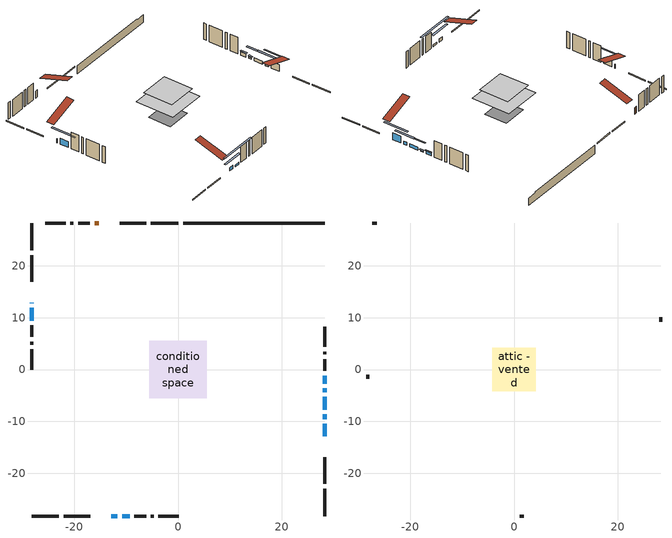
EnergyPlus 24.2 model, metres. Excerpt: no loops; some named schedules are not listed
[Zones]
conditioned space
 floor outside (Floor1 construction): -2.35,-2.35 -2.35,2.35 2.35,2.35 2.35,-2.35 z0.15
 floor adiabatic (AdiabaticFloorConstruction): -5.51,-5.51 -5.51,5.51 5.51,5.51 5.51,-5.51 z2.59
 floor foundation (Slab1 construction): -3.56,-3.25 -3.56,3.25 3.56,3.25 3.56,-3.25 z-2.29
 wall outside (RimJoist1 construction): 0.07,28.23 -5.22,28.23 / -28.23,-28.23 -22.93,-28.23 / -28.23,28.23 -28.23,22.93 / 28.23,-28.23 28.23,-22.93 z0.15:0.45
 wall outside (RimJoist2 construction): -6.15,28.23 -11.26,28.23 / -22.01,-28.23 -16.9,-28.23 / -28.23,22.01 -28.23,16.9 / 28.23,-22.01 28.23,-16.9 z0.15:0.45
 wall outside (AdiabaticWallConstruction 1): -15.29,28.23 -16.08,28.23 z0.15:2.18
 wall outside (AdiabaticWallConstruction): -28.23,12.87 -28.23,12.78 z0.15:1.37; 28.23,-12.87 28.23,-10.48 z0.15:2.18; 28.23,-9.55 28.23,-8.66 z0.15:1.04; 28.23,-7.73 28.23,-5.29 z0.15:1.01; -12.87,-28.23 -11.67,-28.23 / 28.23,-2.72 28.23,-1.2 z0.15:1.12; -28.23,11.85 -28.23,9.44 z0.15:1.88; 28.23,-4.37 28.23,-3.65 z0.15:0.69; -10.74,-28.23 -9.32,-28.23 z0.15:0.71
 wall outside (Wall1 construction): -17.01,28.23 -19.25,28.23 / -8.39,-28.23 -6.15,-28.23 / -28.23,8.51 -28.23,6.27 / 28.23,-0.27 28.23,1.97 z0.15:5.03
 wall outside (Wall2 construction): -20.18,28.23 -20.72,28.23 / -5.22,-28.23 -4.69,-28.23 / -28.23,5.34 -28.23,4.8 / 28.23,2.9 28.23,3.44 z0.15:5.03
 wall outside (Wall3 construction): -21.65,28.23 -25.56,28.23 / -3.76,-28.23 0.16,-28.23 / -28.23,3.87 -28.23,-0.04 / 28.23,4.36 28.23,8.28 z0.15:5.03
 wall foundation (FoundationWall1 construction): 1,28.23,-2.29 1,28.23,0.15 25.51,28.23,0.15 25.51,28.23,-0.14 28.23,28.23,-0.14 28.23,28.23,-2.29
 window (WindowConstruction 7): -28.23,12.87 -28.23,12.78 z0.15:1.37
 window (WindowConstruction): 28.23,-12.87 28.23,-10.48 z0.15:2.18
 window (WindowConstruction 1): 28.23,-9.55 28.23,-8.66 z0.15:1.04
 window (WindowConstruction 2): 28.23,-7.73 28.23,-5.29 z0.15:1.01
 window (WindowConstruction 3): -12.87,-28.23 -11.67,-28.23 z0.15:1.12
 window (WindowConstruction 4): -28.23,11.85 -28.23,9.44 z0.15:1.88
 window (WindowConstruction 5): 28.23,-4.36 28.23,-3.65 z0.15:0.68
 window (WindowConstruction 6): 28.23,-2.72 28.23,-1.2 z0.15:1.12
 window (WindowConstruction 8): -10.74,-28.23 -9.32,-28.23 z0.15:0.71
 door (Door): -15.29,28.23 -16.08,28.23 z0.15:2.18
 ceiling adiabatic (AdiabaticFloorConstruction): 5.51,-5.51 5.51,5.51 -5.51,5.51 -5.51,-5.51 z2.59
attic - vented
 floor to conditioned space (Floor2 construction Reversed): -4.24,-4.24 -4.24,4.24 4.24,4.24 4.24,-4.24 z5.03
 wall outside (Wall4 construction): -26.49,28.23 -27.3,28.23 / 1.08,-28.23 1.9,-28.23 / -28.23,-0.97 -28.23,-1.78 / 28.23,9.21 28.23,10.02 z0.15:5.03
 roof outside (Roof1 construction): -14.36,28.23,5.03 -14.36,19.97,7.78 -12.19,19.97,7.78 -12.19,28.23,5.03; -13.8,-28.23,5.03 -13.8,-19.97,7.78 -15.97,-19.97,7.78 -15.97,-28.23,5.03; -28.23,13.8,5.03 -19.97,13.8,7.78 -19.97,15.97,7.78 -28.23,15.97,5.03; 28.23,-13.8,5.03 19.97,-13.8,7.78 19.97,-15.97,7.78 28.23,-15.97,5.03
shading: 28.23,-8.11 28.23,-15.24 28.64,-15.24 28.64,-8.11 z4.55; 28.23,-6.29 28.23,-11.92 28.64,-11.92 28.64,-6.29 z3.41; 28.23,-2.92 28.23,-10.1 28.64,-10.1 28.64,-2.92 z3.38; -9.3,-28.23 -15.24,-28.23 -15.24,-28.64 -9.3,-28.64 z3.49; -28.23,7.07 -28.23,14.22 -28.64,14.22 -28.64,7.07 z4.25; 28.23,-3.45 28.23,-4.56 28.64,-4.56 28.64,-3.45 z0.88; 28.23,-1 28.23,-2.93 28.64,-2.93 28.64,-1 z1.32; -4.52,-28.23 -15.54,-28.23 -15.54,-28.64 -4.52,-28.64 z5.51
[Building]
Building 1: Terrain=Suburbs
[Site:Location]
Toronto City Centre_ON: Latitude {deg}=43.63; Longitude {deg}=-79.39; Time Zone {hr}=-5; Elevation {m}=77; Keep Site Location Information=Yes
[Site:GroundTemperature:Shallow]
5.01852, 3.26908, 3.12898, 3.95918, 7.29196, 10.6092, 13.4851, 15.3069, 15.4617, 13.9799, 11.1774, 7.9619
[Site:WaterMainsTemperature]
Calculation Method=Schedule; Temperature Schedule=mains temperature schedule
[Material] Roughness=Rough; Thermal Absorptance=0.9
Name | Thickness {m} | Conductivity {W/m-K} | Density {kg/m3} | Specific Heat {J/kg-K} | Solar Absorptance | Visible Absorptance
asphalt or fiberglass shingles | 0.00635 | 0.162714 | 1121.4 | 1465.45 | 0.4 | 0.4
ceiling stud and cavity | 0.1397 | 0.100047 | 65.682 | 1177.47 | 0.7 | 0.7
concrete 4.0 in. | 0.1016 | 1.803125 | 2242.8 | 837.4 | 0.7 | 0.7
concrete 8.0 in. | 0.2032 | 1.803125 | 2242.8 | 837.4 | 0.7 | 0.7
door material | 0.04445 | 0.053851 | 512.64 | 1214.23 | 0.7 | 0.7
exterior vertical ins | 0.00659868 | 0.029427 | 32.04 | 1214.23 | 0.7 | 0.7
floor covering | 0.0127 | 0.0433444 | 54.468 | 1339.84 | 0.6 | 0.6
floor rigid ins; rim joist rigid ins | 0.051816 | 0.029427 | 32.04 | 1214.23 | 0.7 | 0.7
floor rigid ins 1; wall rigid ins | 0.512978 | 0.029427 | 32.04 | 1214.23 | 0.7 | 0.7
floor stud and cavity | 0.1397 | 0.394328 | 92.3553 | 1139.71 | 0.7 | 0.7
floor stud and cavity 1 | 0.1397 | 1.75129 | 37.0049 | 1207.88 | 0.7 | 0.7
furniture material conditioned space 1 | 0.1524 | 0.115458 | 640.8 | 1214.23 | 0.6 | 0.6
gypsum board | 0.0127 | 0.160291 | 801 | 837.4 | 0.6 | 0.6
gypsum board 1 | 0.0127 | 0.160291 | 801 | 837.4 | 0.7 | 0.7
osb sheathing 0.5 in. | 0.0127 | 0.115458 | 512.64 | 1214.23 | 0.7 | 0.7
osb sheathing 0.75 in. | 0.01905 | 0.115458 | 512.64 | 1214.23 | 0.7 | 0.7
osb sheathing 2.0 in. | 0.0508 | 0.115458 | 512.64 | 1214.23 | 0.7 | 0.7
rim joist stud and cavity | 0.0508 | 0.0296939 | 125.044 | 1163.47 | 0.6 | 0.6
rim joist stud and cavity 1 | 0.0508 | 0.308293 | 125.044 | 1163.47 | 0.6 | 0.6
wall stud and cavity | 0.1397 | 0.0828166 | 139.0536 | 1170.24 | 0.7 | 0.7
wall stud and cavity 1 | 0.1397 | 0.117539 | 139.0536 | 1170.24 | 0.7 | 0.7
wall stud and cavity 2 | 0.1397 | 0.094676 | 139.0536 | 1170.24 | 0.7 | 0.7
wall stud and cavity 3 | 0.0889 | 6.9971 | 50.32683 | 1063.81 | 0.6 | 0.6
wall stud and cavity 4 | 0.0889 | 0.380278 | 52.3479 | 1209.89 | 0.7 | 0.7
wall stud and cavity 5 | 0.0889 | 0.391764 | 83.0341 | 1211.67 | 0.7 | 0.7
wood siding | 0.0254 | 0.102417 | 544.68 | 1172.36 | 0.4 | 0.4
wood siding 1 | 0.00254 | 0.102417 | 544.68 | 1172.36 | 0.4 | 0.4
wood siding 2; wood siding 3; wood siding 4 | 0.0254 | 0.102417 | 544.68 | 1172.36 | 0.7 | 0.7
[WindowMaterial:SimpleGlazingSystem]
Name | U-Factor {W/m2-K} | Solar Heat Gain Coefficient
WindowMaterial | 3.29438 | 0.72
WindowMaterial 1 | 2.95313 | 0.63
WindowMaterial 2 | 3.63903 | 0.7
WindowMaterial 3 | 2.77541 | 0.65
WindowMaterial 4 | 2.35751 | 0.66
WindowMaterial 5 | 6.83007 | 0.72
WindowMaterial 6 | 2.9236 | 0.66
WindowMaterial 7 | 3.10927 | 0.4
WindowMaterial 8 | 4.42259 | 0.64
[Construction]
AdiabaticFloorConstruction: floor stud and cavity 1, floor rigid ins 1, osb sheathing 0.75 in., floor covering
AdiabaticWallConstruction: wood siding 3, wall rigid ins, wall stud and cavity 4, gypsum board
AdiabaticWallConstruction 1: wood siding 4, wall rigid ins, wall stud and cavity 4, gypsum board
Door: door material
Floor1 construction: floor stud and cavity, floor rigid ins, osb sheathing 0.75 in., floor covering
Floor2 construction Reversed: gypsum board, ceiling stud and cavity
FoundationWall1 construction: concrete 8.0 in., gypsum board 1
furniture construction conditioned space 1: furniture material conditioned space 1
PartitionWallConstruction: gypsum board, wall stud and cavity 5, gypsum board
RimJoist1 construction: wood siding 2, osb sheathing 2.0 in., rim joist stud and cavity
RimJoist2 construction: wood siding 2, rim joist rigid ins, osb sheathing 2.0 in., rim joist stud and cavity 1
Roof1 construction: asphalt or fiberglass shingles
Slab1 construction: concrete 4.0 in.
Wall1 construction: wood siding, osb sheathing 0.5 in., wall stud and cavity, gypsum board
Wall2 construction: wood siding, osb sheathing 0.5 in., wall stud and cavity 1, gypsum board
Wall3 construction: wood siding, osb sheathing 0.5 in., wall stud and cavity 2, gypsum board
Wall4 construction: wood siding 1, wall stud and cavity 3
WindowConstruction: WindowMaterial
WindowConstruction 1: WindowMaterial 1
WindowConstruction 2: WindowMaterial 2
WindowConstruction 3: WindowMaterial 3
WindowConstruction 4: WindowMaterial 4
WindowConstruction 5: WindowMaterial 5
WindowConstruction 6: WindowMaterial 6
WindowConstruction 7: WindowMaterial 7
WindowConstruction 8: WindowMaterial 8
[Zone] Multiplier=1; Part of Total Floor Area=Yes
Name | Volume {m3}
attic - vented | 32.1189
conditioned space | 411.8
[Space]
Name | Zone | Volume {m3}
attic - vented 1 | attic - vented | 32.1189
conditioned space 1 | conditioned space | 411.8
[ZoneInfiltration:EffectiveLeakageArea]
infil attic - vented 1: Zone or Space=attic - vented 1; Schedule=Always On Discrete; Effective Air Leakage Area {cm2}=3026.53; Stack Coefficient=0.000530535; Wind Coefficient=1.55624e-05
[ZoneMixing]
whole house fan mix: Zone or Space=attic - vented; Schedule=Always On Continuous; Design Flow Rate Calculation Method=Flow/Zone; Design Flow Rate {m3/s}=0; Source Zone or Space=conditioned space
[SurfaceProperty:ExposedFoundationPerimeter]
Slab1: Exposed Perimeter Calculation Method=TotalExposedPerimeter; Total Exposed Perimeter {m}=27.23
[InternalMass] Zone or ZoneList=conditioned space; Space or SpaceList=conditioned space 1
Name | Construction | Surface Area {m2}
furniture mass conditioned space 1 | furniture construction conditioned space 1 | 75.9839
partition wall mass | PartitionWallConstruction | 189.96
[Lights]
interior lighting: Zone or ZoneList or Space or SpaceList=conditioned space 1; Schedule=interior lighting schedule; Design Level Calculation Method=LightingLevel; Lighting Level {W}=343.2; Return Air Fraction=0; Fraction Radiant=0.6; Fraction Visible=0.2; Fraction Replaceable=1
[People]
occupants: Zone or ZoneList or Space or SpaceList=conditioned space 1; Number of People Schedule=occupants schedule; Number of People Calculation Method=People; Number of People=3; Fraction Radiant=0.314171; Sensible Heat Fraction=0.56303; Activity Level Schedule=occupants activity schedule; Carbon Dioxide Generation Rate {m3/s-W}=0; Enable ASHRAE 55 Comfort Warnings=No; Mean Radiant Temperature Calculation Type=EnclosureAveraged
[ElectricEquipment] Zone or ZoneList or Space or SpaceList=conditioned space 1; Design Level Calculation Method=EquipmentLevel
Name | Schedule | Design Level {W} | Fraction Latent | Fraction Radiant | Fraction Lost
clothes dryer | clothes dryer schedule | 140.772 | 0.015 | 0.081 | 0.85
clothes washer | clothes washer schedule | 32.1985 | 0.03 | 0.162 | 0.7
cooking range | cooking range schedule | 215.147 | 0.08 | 0.432 | 0.2
dishwasher | dishwasher schedule | 66.8632 | 0.3 | 0.18 | 0.4
fridge | fridge schedule | 72.9452 | 0 | 0.6 | 0
mech vent bath fan 0 | mech vent bath fan 0 schedule | 50.2 | 0 | 0 | 1
mech vent bath fan 1 | mech vent bath fan 1 schedule | 50.2 | 0 | 0 | 1
mech vent house fan | mech vent house fan schedule | 0 | 0 | 0 | 1
mech vent house fan cfis | mech vent house fan cfis schedule | 0 | 0 | 0 | 0
mech vent range fan 0 | mech vent range fan 0 schedule | 57 | 0 | 0 | 1
misc plug loads | misc plug loads schedule | 494.7 | 0.045 | 0.513 | 0.1
whole house fan | Always On Discrete | 0 | 0 | 0 | 1
[OtherEquipment] Zone or ZoneList or Space or SpaceList=conditioned space 1; Design Level Calculation Method=EquipmentLevel
Name | Fuel Type | Schedule | Design Level {W} | Fraction Latent | Fraction Radiant | Fraction Lost
clothes dryer 1 | Electricity | clothes dryer schedule | 0 | 0.015 | 0.081 | 0.85
cooking range 1 | Electricity | cooking range schedule | 0 | 0.08 | 0.432 | 0.2
general water use latent | None | general water use schedule | 62.594 | 1 | 0 | 0
general water use sensible | None | general water use schedule | -61.6891 | 0 | 0.6 | 0
mech vent house fan latent load | None | Always On Discrete | 0 | 1 | 0 | 0
mech vent house fan sensible load | None | Always On Discrete | 0 | 0 | 0 | 0
water heater energy adjustment1 | NaturalGas | Always On Discrete | 0.01 | 0 | 0 | 1
[ZoneInfiltration:DesignFlowRate] Zone or ZoneList or Space or SpaceList=conditioned space 1; Schedule=Always On Discrete; Design Flow Rate Calculation Method=Flow/Zone; Design Flow Rate {m3/s}=0
infil flow; natural vent flow; whole house fan flow
[ZoneControl:Thermostat]
conditioned space Thermostat: Zone or ZoneList=conditioned space; Control Type Schedule=conditioned space Thermostat Schedule; Control 1=conditioned space temperature setpoint; Temperature Difference Between Cutout And Setpoint {deltaC}=0
[ZoneHVAC:Baseboard:Convective:Electric]
electric baseboard: Availability Schedule=Always On Discrete; Heating Design Capacity {W}=10544.1; Efficiency=1
[AirLoopHVAC:UnitarySystem]
unit heater unitary system: Control Type=Load; Controlling Zone or Thermostat Location=conditioned space; Dehumidification Control Type=None; Availability Schedule=Always On Discrete; Supply Fan=unit heater supply fan; Fan Placement=BlowThrough; Supply Air Fan Operating Mode Schedule=unit heater auto fan schedule; Heating Coil=unit heater htg coil; DX Heating Coil Sizing Ratio=1; Use DOAS DX Cooling Coil=No; Minimum Supply Air Temperature {C}=2; Latent Load Control=SensibleOnlyLoadControl; Cooling Supply Air Flow Rate Method=None; Heating Supply Air Flow Rate Method=SupplyAirFlowRate; Heating Supply Air Flow Rate {m3/s}=0.00141584; No Load Supply Air Flow Rate Method=SupplyAirFlowRate; No Load Supply Air Flow Rate {m3/s}=0; No Load Supply Air Flow Rate Control Set To Low Speed=Yes; Maximum Supply Air Temperature {C}=48.8889; Maximum Outdoor Dry-Bulb Temperature for Supplemental Heater Operation {C}=21; Ancillary On-Cycle Electric Power {W}=0; Ancillary Off-Cycle Electric Power {W}=0
[Fan:SystemModel]
unit heater supply fan: Availability Schedule=Always On Discrete; Design Maximum Air Flow Rate {m3/s}=0.00141584; Speed Control Method=Discrete; Electric Power Minimum Flow Rate Fraction=0.2; Design Pressure Rise {Pa}=500; Motor Efficiency=1; Motor In Air Stream Fraction=1; Design Electric Power Consumption {W}=Autosize; Design Power Sizing Method=PowerPerFlow; Electric Power Per Unit Flow Rate {W/(m3/s)}=1e-06; Electric Power Per Unit Flow Rate Per Unit Pressure {W/((m3/s)-Pa)}=1.66667; Fan Total Efficiency=0.7; Motor Loss Radiative Fraction=0; Number of Speeds=1; Speed Flow Fraction 1=1; Speed Electric Power Fraction 1=1
[Coil:Heating:Fuel]
unit heater htg coil: Availability Schedule=Always On Discrete; Fuel Type=NaturalGas; Burner Efficiency=0.3; Nominal Capacity {W}=0.293071; On Cycle Parasitic Electric Load {W}=0; Off Cycle Parasitic Fuel Load {W}=0
[Zone equipment]
conditioned space: electric baseboard, unit heater unitary system
[Foundation:Kiva]
Foundation Kiva 1: Initial Indoor Air Temperature {C}=18; Wall Height Above Grade {m}=0.149992; Wall Depth Below Slab {m}=0.2032; Custom Block Material Name 1=exterior vertical ins; Custom Block Depth 1 {m}=2.43998; Custom Block X Position 1 {m}=0.2159; Custom Block Z Position 1 {m}=0
[Foundation:Kiva:Settings]
Soil Conductivity {W/m-K}=0.849921; Soil Density {kg/m3}=1842.3; Soil Specific Heat {J/kg-K}=418.7; Ground Solar Absorptivity=0.9; Ground Thermal Absorptivity=0.9; Ground Surface Roughness {m}=0.03; Far-Field Width {m}=40; Deep-Ground Boundary Condition=ZeroFlux; Deep-Ground Depth {m}=40; Minimum Cell Dimension {m}=0.2; Maximum Cell Growth Coefficient=3; Simulation Timestep=Timestep
[Exterior:Lights]
exterior lighting: Schedule=exterior lighting schedule; Design Level {W}=75.6
[EnergyManagementSystem:GlobalVariable]
infil_program_Qfan
infil_program_Qinf
natural_vent_program_Qnv
natural_vent_program_Qwhf
[EnergyManagementSystem:Sensor]
Name | Output:Variable or Output:Meter Index Key | Output:Variable or Output:Meter
airflow_gain | infil flow | Infiltration Sensible Heat Gain Energy
airflow_gain_1 | natural vent flow | Infiltration Sensible Heat Gain Energy
airflow_gain_2 | whole house fan flow | Infiltration Sensible Heat Gain Energy
airflow_loss | infil flow | Infiltration Sensible Heat Loss Energy
airflow_loss_1 | natural vent flow | Infiltration Sensible Heat Loss Energy
airflow_loss_2 | whole house fan flow | Infiltration Sensible Heat Loss Energy
clg_load_cond |  | Cooling:EnergyTransfer:Zone:CONDITIONED SPACE
clg_sp_s; clg_sp_s_1 | cooling setpoint | Schedule Value
clothes_dryer_exhaust_0_sch_s | clothes dryer exhaust 0 schedule | Schedule Value
conditioned_space_clg_unmet_s | conditioned space | Zone Cooling Setpoint Not Met Time
conditioned_space_htg_unmet_s | conditioned space | Zone Heating Setpoint Not Met Time
cool_season | cooling season schedule | Schedule Value
fridge_tin_s | conditioned space | Zone Mean Air Temperature
htg_load_cond |  | Heating:EnergyTransfer:Zone:CONDITIONED SPACE
htg_sp_s; htg_sp_s_1 | heating setpoint | Schedule Value
ig_ee_conv | clothes dryer | Electric Equipment Convective Heating Energy
ig_ee_conv_2 | cooking range | Electric Equipment Convective Heating Energy
ig_ee_conv_4 | fridge | Electric Equipment Convective Heating Energy
ig_ee_conv_5 | misc plug loads | Electric Equipment Convective Heating Energy
ig_ee_conv_6 | whole house fan | Electric Equipment Convective Heating Energy
ig_ee_rad | clothes dryer | Electric Equipment Radiant Heating Energy
ig_ee_rad_2 | cooking range | Electric Equipment Radiant Heating Energy
ig_ee_rad_4 | fridge | Electric Equipment Radiant Heating Energy
ig_ee_rad_5 | misc plug loads | Electric Equipment Radiant Heating Energy
ig_ee_rad_6 | whole house fan | Electric Equipment Radiant Heating Energy
ig_lgt_conv | interior lighting | Lights Convective Heating Energy
ig_lgt_rad | interior lighting | Lights Radiant Heating Energy
ig_lgt_vis | interior lighting | Lights Visible Radiation Heating Energy
ig_oe_conv | clothes dryer 1 | Other Equipment Convective Heating Energy
ig_oe_conv_1 | cooking range 1 | Other Equipment Convective Heating Energy
ig_oe_conv_2 | general water use latent | Other Equipment Convective Heating Energy
ig_oe_conv_3 | general water use sensible | Other Equipment Convective Heating Energy
ig_oe_conv_4 | water heater energy adjustment1 | Other Equipment Convective Heating Energy
ig_oe_rad | clothes dryer 1 | Other Equipment Radiant Heating Energy
ig_oe_rad_1 | cooking range 1 | Other Equipment Radiant Heating Energy
ig_oe_rad_2 | general water use latent | Other Equipment Radiant Heating Energy
ig_oe_rad_3 | general water use sensible | Other Equipment Radiant Heating Energy
ig_oe_rad_4 | water heater energy adjustment1 | Other Equipment Radiant Heating Energy
ig_ppl_conv | occupants | People Convective Heating Energy
ig_ppl_rad | occupants | People Radiant Heating Energy
im_conv | furniture mass conditioned space 1 | Surface Inside Face Convection Heat Gain Energy
im_conv_1 | partition wall mass | Surface Inside Face Convection Heat Gain Energy
im_ig | furniture mass conditioned space 1 | Surface Inside Face Internal Gains Radiation Heat Gain Energy
im_ig_1 | partition wall mass | Surface Inside Face Internal Gains Radiation Heat Gain Energy
im_lgt | furniture mass conditioned space 1 | Surface Inside Face Lights Radiation Heat Gain Energy
im_lgt_1 | partition wall mass | Surface Inside Face Lights Radiation Heat Gain Energy
im_sol | furniture mass conditioned space 1 | Surface Inside Face Solar Radiation Heat Gain Energy
im_sol_1 | partition wall mass | Surface Inside Face Solar Radiation Heat Gain Energy
im_surf | furniture mass conditioned space 1 | Surface Inside Face Net Surface Thermal Radiation Heat Gain Energy
im_surf_1 | partition wall mass | Surface Inside Face Net Surface Thermal Radiation Heat Gain Energy
mech_vent_bath_fan_0_sch_s | mech vent bath fan 0 schedule | Schedule Value
mech_vent_bath_fan_1_sch_s | mech vent bath fan 1 schedule | Schedule Value
mech_vent_range_fan_0_sch_s | mech vent range fan 0 schedule | Schedule Value
mv_conv | mech vent bath fan 0 | Electric Equipment Convective Heating Energy
mv_conv_1 | mech vent bath fan 1 | Electric Equipment Convective Heating Energy
mv_conv_2 | mech vent house fan | Electric Equipment Convective Heating Energy
mv_conv_3 | mech vent house fan cfis | Electric Equipment Convective Heating Energy
mv_conv_4 | mech vent range fan 0 | Electric Equipment Convective Heating Energy
mv_conv_5 | mech vent house fan latent load | Other Equipment Convective Heating Energy
mv_conv_6 | mech vent house fan sensible load | Other Equipment Convective Heating Energy
mv_rad | mech vent bath fan 0 | Electric Equipment Radiant Heating Energy
mv_rad_1 | mech vent bath fan 1 | Electric Equipment Radiant Heating Energy
mv_rad_2 | mech vent house fan | Electric Equipment Radiant Heating Energy
mv_rad_3 | mech vent house fan cfis | Electric Equipment Radiant Heating Energy
mv_rad_4 | mech vent range fan 0 | Electric Equipment Radiant Heating Energy
mv_rad_5 | mech vent house fan latent load | Other Equipment Radiant Heating Energy
mv_rad_6 | mech vent house fan sensible load | Other Equipment Radiant Heating Energy
natural_vent_s | natural vent schedule | Schedule Value
out_pb_s |  | Site Outdoor Air Barometric Pressure
out_wt_s |  | Site Outdoor Air Humidity Ratio
site_vw_s |  | Site Wind Speed
ss_back_out | Window1 | Surface Window Shortwave from Zone Back Out Window Heat Transfer Rate
ss_back_out_1 | Window2 | Surface Window Shortwave from Zone Back Out Window Heat Transfer Rate
ss_back_out_2 | Window3 | Surface Window Shortwave from Zone Back Out Window Heat Transfer Rate
ss_back_out_3 | Window4 | Surface Window Shortwave from Zone Back Out Window Heat Transfer Rate
ss_back_out_4 | Window5 | Surface Window Shortwave from Zone Back Out Window Heat Transfer Rate
ss_back_out_5 | Window6 | Surface Window Shortwave from Zone Back Out Window Heat Transfer Rate
ss_back_out_6 | Window7 | Surface Window Shortwave from Zone Back Out Window Heat Transfer Rate
ss_back_out_7 | Window8 | Surface Window Shortwave from Zone Back Out Window Heat Transfer Rate
ss_back_out_8 | Window9 | Surface Window Shortwave from Zone Back Out Window Heat Transfer Rate
ss_conv | Door1 | Surface Inside Face Convection Heat Gain Energy
ss_conv_1 | Window1 | Surface Inside Face Convection Heat Gain Energy
ss_conv_2 | Window2 | Surface Inside Face Convection Heat Gain Energy
ss_conv_3 | Window3 | Surface Inside Face Convection Heat Gain Energy
ss_conv_4 | Window4 | Surface Inside Face Convection Heat Gain Energy
ss_conv_5 | Window5 | Surface Inside Face Convection Heat Gain Energy
ss_conv_6 | Window6 | Surface Inside Face Convection Heat Gain Energy
ss_conv_7 | Window7 | Surface Inside Face Convection Heat Gain Energy
ss_conv_8 | Window8 | Surface Inside Face Convection Heat Gain Energy
ss_conv_9 | Window9 | Surface Inside Face Convection Heat Gain Energy
ss_ig | Door1 | Surface Inside Face Internal Gains Radiation Heat Gain Energy
ss_ig_1 | Window1 | Surface Inside Face Internal Gains Radiation Heat Gain Energy
ss_ig_2 | Window2 | Surface Inside Face Internal Gains Radiation Heat Gain Energy
ss_ig_3 | Window3 | Surface Inside Face Internal Gains Radiation Heat Gain Energy
ss_ig_4 | Window4 | Surface Inside Face Internal Gains Radiation Heat Gain Energy
ss_ig_5 | Window5 | Surface Inside Face Internal Gains Radiation Heat Gain Energy
ss_ig_6 | Window6 | Surface Inside Face Internal Gains Radiation Heat Gain Energy
ss_ig_7 | Window7 | Surface Inside Face Internal Gains Radiation Heat Gain Energy
ss_ig_8 | Window8 | Surface Inside Face Internal Gains Radiation Heat Gain Energy
ss_ig_9 | Window9 | Surface Inside Face Internal Gains Radiation Heat Gain Energy
ss_lgt | Door1 | Surface Inside Face Lights Radiation Heat Gain Energy
ss_sol | Door1 | Surface Inside Face Solar Radiation Heat Gain Energy
ss_surf | Door1 | Surface Inside Face Net Surface Thermal Radiation Heat Gain Energy
ss_surf_1 | Window1 | Surface Inside Face Net Surface Thermal Radiation Heat Gain Energy
ss_surf_2 | Window2 | Surface Inside Face Net Surface Thermal Radiation Heat Gain Energy
ss_surf_3 | Window3 | Surface Inside Face Net Surface Thermal Radiation Heat Gain Energy
ss_surf_4 | Window4 | Surface Inside Face Net Surface Thermal Radiation Heat Gain Energy
ss_surf_5 | Window5 | Surface Inside Face Net Surface Thermal Radiation Heat Gain Energy
ss_surf_6 | Window6 | Surface Inside Face Net Surface Thermal Radiation Heat Gain Energy
ss_surf_7 | Window7 | Surface Inside Face Net Surface Thermal Radiation Heat Gain Energy
ss_surf_8 | Window8 | Surface Inside Face Net Surface Thermal Radiation Heat Gain Energy
ss_surf_9 | Window9 | Surface Inside Face Net Surface Thermal Radiation Heat Gain Energy
ss_trans_in | Window1 | Surface Window Transmitted Solar Radiation Rate
ss_trans_in_1 | Window2 | Surface Window Transmitted Solar Radiation Rate
ss_trans_in_2 | Window3 | Surface Window Transmitted Solar Radiation Rate
ss_trans_in_3 | Window4 | Surface Window Transmitted Solar Radiation Rate
ss_trans_in_4 | Window5 | Surface Window Transmitted Solar Radiation Rate
ss_trans_in_5 | Window6 | Surface Window Transmitted Solar Radiation Rate
ss_trans_in_6 | Window7 | Surface Window Transmitted Solar Radiation Rate
ss_trans_in_7 | Window8 | Surface Window Transmitted Solar Radiation Rate
ss_trans_in_8 | Window9 | Surface Window Transmitted Solar Radiation Rate
ss_trans_out | Window1 | Surface Inside Face Initial Transmitted Diffuse Transmitted Out Window Solar Radiation Rate
ss_trans_out_1 | Window2 | Surface Inside Face Initial Transmitted Diffuse Transmitted Out Window Solar Radiation Rate
ss_trans_out_2 | Window3 | Surface Inside Face Initial Transmitted Diffuse Transmitted Out Window Solar Radiation Rate
